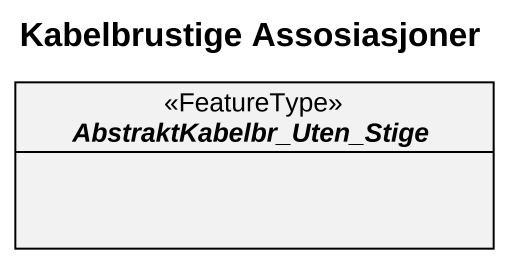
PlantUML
@startuml
title Kabelbrustige Assosiasjoner
hide circle
hide empty members
abstract class AbstraktKabelbr_Uten_Stige <<FeatureType>>
@enduml
